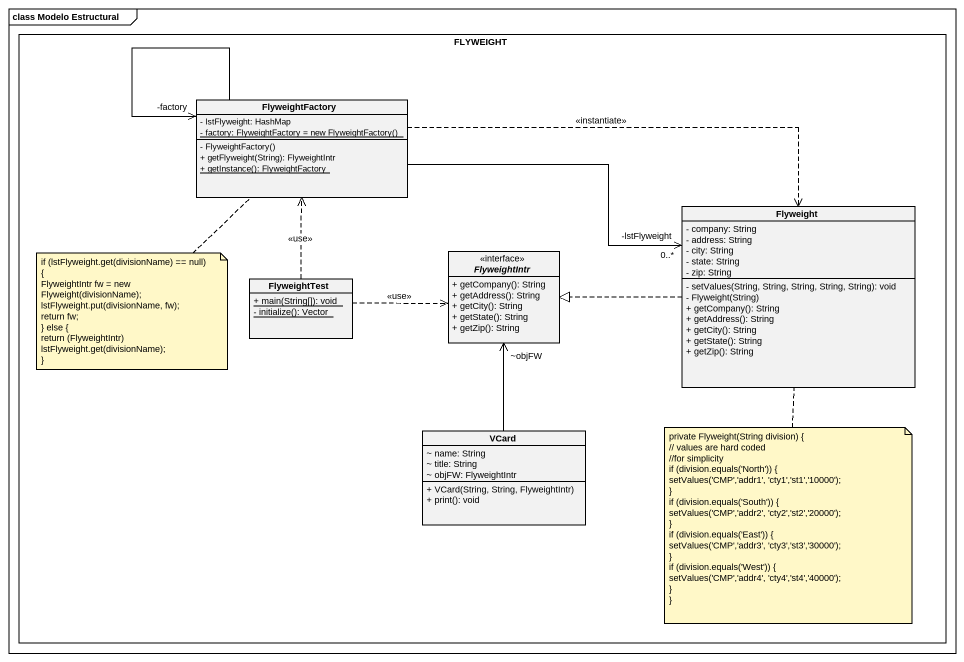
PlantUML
@startuml
mainframe class Modelo Estructural
hide circle
hide empty members
skinparam classAttributeIconSize 0
rectangle FLYWEIGHT {
  class FlyweightFactory {
    - lstFlyweight: HashMap
    {static} {field} - factory: FlyweightFactory = new FlyweightFactory()
    - FlyweightFactory()
    + getFlyweight(String): FlyweightIntr
    {static} + getInstance(): FlyweightFactory
  }
  class Flyweight {
    - company: String
    - address: String
    - city: String
    - state: String
    - zip: String
    - setValues(String, String, String, String, String): void
    - Flyweight(String)
    + getCompany(): String
    + getAddress(): String
    + getCity(): String
    + getState(): String
    + getZip(): String
  }
  interface FlyweightIntr {
    + getCompany(): String
    + getAddress(): String
    + getCity(): String
    + getState(): String
    + getZip(): String
  }
  class FlyweightTest {
    {static} + main(String[]): void
    {static} - initialize(): Vector
  }
  class VCard {
    ~ name: String
    ~ title: String
    ~ objFW: FlyweightIntr
    + VCard(String, String, FlyweightIntr)
    + print(): void
  }
}
FlyweightFactory --> "-factory" FlyweightFactory
FlyweightFactory -right-> "-lstFlyweight\n0..*" Flyweight
FlyweightFactory .right.> Flyweight : <<instantiate>>
Flyweight .left.|> FlyweightIntr
FlyweightTest .up.> FlyweightFactory : <<use>>
FlyweightTest .right.> FlyweightIntr : <<use>>
VCard -up-> "~objFW" FlyweightIntr
note bottom of FlyweightFactory
  if (lstFlyweight.get(divisionName) == null) {
  FlyweightIntr fw = new Flyweight(divisionName);
  lstFlyweight.put(divisionName, fw);
  return fw;
  ~} else {
  return (FlyweightIntr) lstFlyweight.get(divisionName);
  ~}
end note
note bottom of Flyweight
  private Flyweight(String division) {
  // values are hard coded
  //for simplicity
  if (division.equals('North')) {
  setValues('CMP','addr1', 'cty1','st1','10000');
  ~}
  if (division.equals('South')) {
  setValues('CMP','addr2', 'cty2','st2','20000');
  ~}
  if (division.equals('East')) {
  setValues('CMP','addr3', 'cty3','st3','30000');
  ~}
  if (division.equals('West')) {
  setValues('CMP','addr4', 'cty4','st4','40000');
  ~}
  ~}
end note
@enduml
